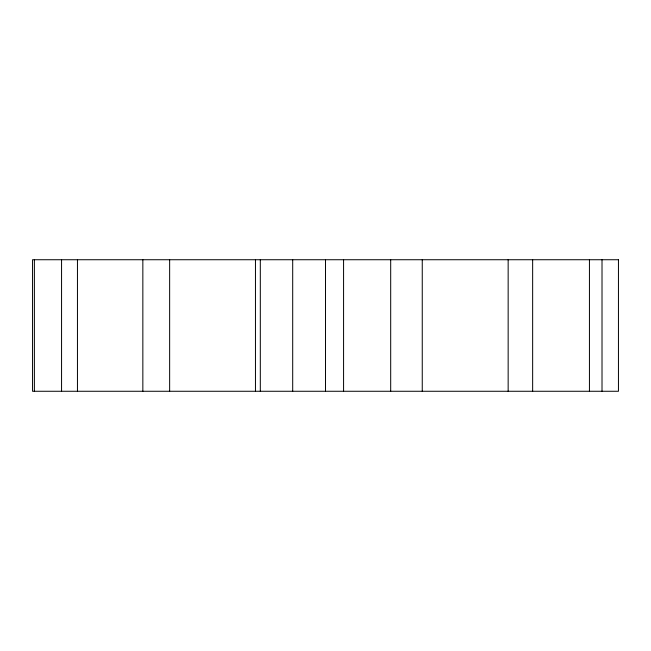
<?xml version="1.0" encoding="UTF-8"?>
<svg xmlns="http://www.w3.org/2000/svg" width="651" height="651" viewBox="0 0 651 651"><rect width="100%" height="100%" fill="white"/><g stroke="black" fill="none" stroke-linecap="round" stroke-linejoin="round"><path stroke-width="0.98" d="M602.012 259.733L602.012 391.267M589.44 259.733L589.44 391.267M532.648 259.733L532.648 391.267M508.154 259.733L508.154 391.267M422.255 259.733L422.255 391.267M390.69 259.733L390.69 391.267M343.573 259.733L343.573 391.267M325.5 259.733L325.5 391.267M292.698 259.733L292.698 391.267M260.31 259.733L260.31 391.267M255.461 259.733L255.461 391.267M169.642 259.733L169.642 391.267M142.846 259.733L142.846 391.267M77.453 259.733L77.453 391.267M61.56 259.733L61.56 391.267M34.389 259.733L34.389 391.267M618.45 259.733L32.55 259.733L32.55 391.267L618.45 391.267L618.45 259.733"/></g></svg>
